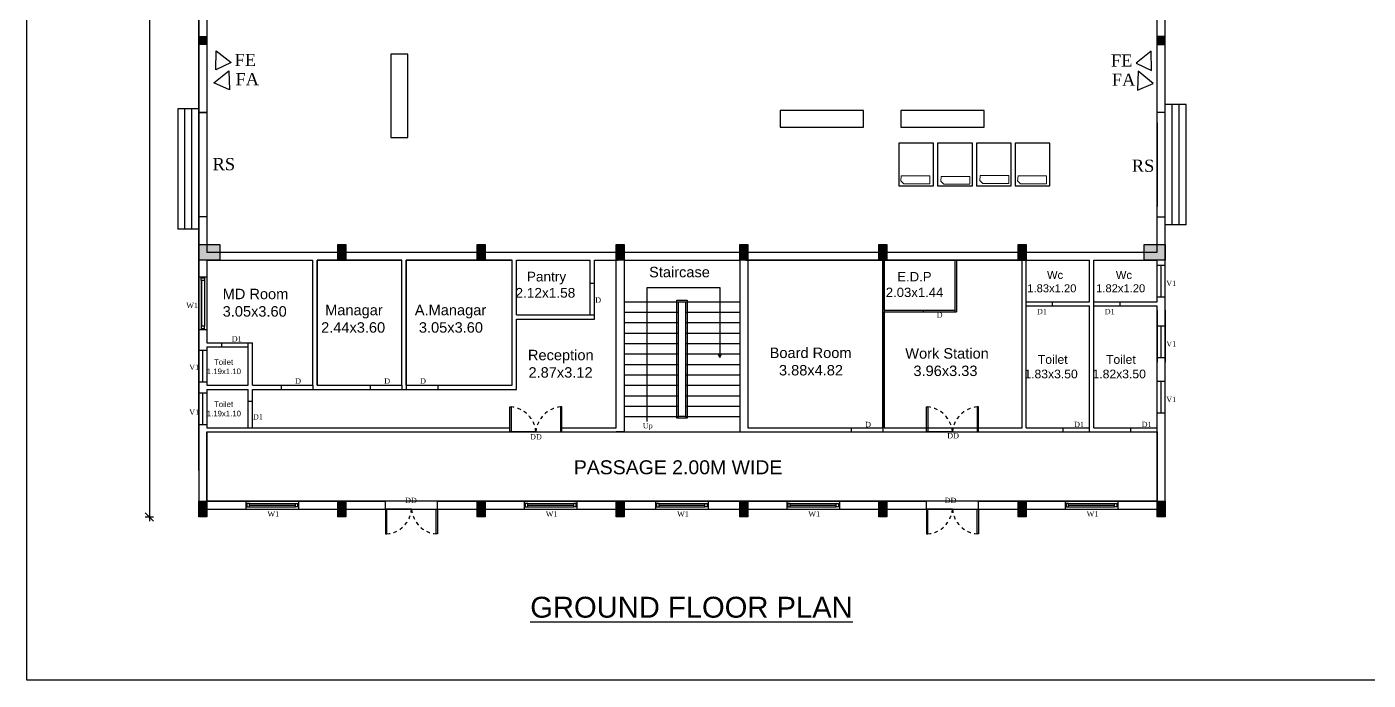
# Model space of a CAD drawing. Header units: metres. Extents: x 1422408 to 2565053, y 3723 to 80428.
# Drawn here: x 2267633.15 to 2267671.7, y 4174.05 to 4192.83 of the extents above; entities that cross this region are included whole.
import ezdxf

# ---------------------------------------------------------------- set-up
doc = ezdxf.new("R2010")
doc.units = ezdxf.units.M
doc.header["$LTSCALE"] = 3.5
doc.header["$MEASUREMENT"] = 0
doc.linetypes.add('HIDDEN', pattern=[0.375, 0.25, -0.125])
doc.layers.get('0').update_dxf_attribs({"linetype": 'CONTINUOUS'})
for name, color, linetype in [('BLK_1_FLR_0_AC_ROOM_1', 117, 'CONTINUOUS'), ('BLK_1_FLR_0_AC_ROOM_2', 117, 'CONTINUOUS'), ('BLK_1_FLR_0_AC_ROOM_3', 117, 'CONTINUOUS'), ('BLK_1_FLR_0_AC_ROOM_4', 117, 'CONTINUOUS'), ('BLK_1_FLR_0_AC_ROOM_5', 117, 'CONTINUOUS'), ('BLK_1_FLR_0_URINAL', 235, 'CONTINUOUS'), ('BLK_1_FLR_0_WATER_CLOSET', 213, 'CONTINUOUS'), ('PATH_WAY', 4, 'CONTINUOUS'), ('WORKSHOP_AREA', 10, 'CONTINUOUS')]:
    doc.layers.add(name, color=color, linetype=linetype)
doc.layers.add('BLK_1_FLR_0_BLT_UP_AREA', color=1, linetype='CONTINUOUS', plot=False)
doc.layers.add('BLK_1_FLR_0_WASH', color=243, linetype='CONTINUOUS', lineweight=5)
doc.styles.add('ROOM TEXT 10.5', font='swisse.ttf')
doc.styles.add('style1jaya', font='times.ttf')

# ---------------------------------------------------------------- blocks, each defined once
blk = doc.blocks.new('ER')
for p, q in [((-3, -3), (3, 3)), ((-3, 0), (3, 0)), ((0, -3), (0, 3))]:
    blk.add_line(p, q)

msp = doc.modelspace()

# ---------------------------------------------------------------- hatches: boundary and pattern name
at = {"ltscale": 0.5}
h = msp.add_hatch(color=256, dxfattribs=at)
h.dxf.hatch_style = 1
h.paths.add_polyline_path([(2267638.09432, 4192.31658), (2267638.09432, 4192.54653), (2267638.32427, 4192.54653), (2267638.32427, 4192.31658)])
h = msp.add_hatch(color=256, dxfattribs=at)
h.dxf.hatch_style = 1
h.paths.add_polyline_path([(2267665.86432, 4192.31658), (2267665.86432, 4192.54653), (2267665.63436, 4192.54653), (2267665.63436, 4192.31658)])
h = msp.add_hatch(color=256)
h.dxf.hatch_style = 1
h.paths.add_polyline_path([(2267638.09432, 4186.57384), (2267638.09432, 4186.12393), (2267638.69419, 4186.12393), (2267638.69419, 4186.57384)])
h = msp.add_hatch(color=256)
h.dxf.hatch_style = 1
h.paths.add_polyline_path([(2267642.0935, 4186.57384), (2267642.0935, 4186.12393), (2267642.32345, 4186.12393), (2267642.32345, 4186.57384)])
h = msp.add_hatch(color=256)
h.dxf.hatch_style = 1
h.paths.add_polyline_path([(2267646.09268, 4186.57384), (2267646.09268, 4186.12393), (2267646.32264, 4186.12393), (2267646.32264, 4186.57384)])
h = msp.add_hatch(color=256)
h.dxf.hatch_style = 1
h.paths.add_polyline_path([(2267650.09187, 4186.57384), (2267650.09187, 4186.12393), (2267650.32182, 4186.12393), (2267650.32182, 4186.57384)])
h = msp.add_hatch(color=256)
h.dxf.hatch_style = 1
h.paths.add_polyline_path([(2267653.63681, 4186.57384), (2267653.63681, 4186.12393), (2267653.86676, 4186.12393), (2267653.86676, 4186.57384)])
h = msp.add_hatch(color=256)
h.dxf.hatch_style = 1
h.paths.add_polyline_path([(2267657.63599, 4186.57384), (2267657.63599, 4186.12393), (2267657.86595, 4186.12393), (2267657.86595, 4186.57384)])
h = msp.add_hatch(color=256)
h.dxf.hatch_style = 1
h.paths.add_polyline_path([(2267661.63518, 4186.57384), (2267661.63518, 4186.12393), (2267661.86513, 4186.12393), (2267661.86513, 4186.57384)])
h = msp.add_hatch(color=256)
h.dxf.hatch_style = 1
h.paths.add_polyline_path([(2267665.26444, 4186.57384), (2267665.26444, 4186.12393), (2267665.86432, 4186.12393), (2267665.86432, 4186.57384)])
h = msp.add_hatch(color=256)
h.dxf.hatch_style = 1
h.paths.add_polyline_path([(2267638.09432, 4179.18994), (2267638.09432, 4178.74003), (2267638.32427, 4178.74003), (2267638.32427, 4179.18994)])
h = msp.add_hatch(color=256)
h.dxf.hatch_style = 1
h.paths.add_polyline_path([(2267642.0935, 4179.18994), (2267642.0935, 4178.74003), (2267642.32345, 4178.74003), (2267642.32345, 4179.18994)])
h = msp.add_hatch(color=256)
h.dxf.hatch_style = 1
h.paths.add_polyline_path([(2267646.09268, 4179.18994), (2267646.09268, 4178.74003), (2267646.32264, 4178.74003), (2267646.32264, 4179.18994)])
h = msp.add_hatch(color=256)
h.dxf.hatch_style = 1
h.paths.add_polyline_path([(2267650.09187, 4179.18994), (2267650.09187, 4178.74003), (2267650.32182, 4178.74003), (2267650.32182, 4179.18994)])
h = msp.add_hatch(color=256)
h.dxf.hatch_style = 1
h.paths.add_polyline_path([(2267653.63681, 4179.18994), (2267653.63681, 4178.74003), (2267653.86676, 4178.74003), (2267653.86676, 4179.18994)])
h = msp.add_hatch(color=256)
h.dxf.hatch_style = 1
h.paths.add_polyline_path([(2267657.63599, 4179.18994), (2267657.63599, 4178.74003), (2267657.86595, 4178.74003), (2267657.86595, 4179.18994)])
h = msp.add_hatch(color=256)
h.dxf.hatch_style = 1
h.paths.add_polyline_path([(2267661.63518, 4179.18994), (2267661.63518, 4178.74003), (2267661.86513, 4178.74003), (2267661.86513, 4179.18994)])
h = msp.add_hatch(color=256)
h.dxf.hatch_style = 1
h.paths.add_polyline_path([(2267665.63436, 4179.18994), (2267665.63436, 4178.74003), (2267665.86432, 4178.74003), (2267665.86432, 4179.18994)])

# ---------------------------------------------------------------- linework, layer by layer
at = {"ltscale": 0.05}
for p, q in [((2267636.67563, 4214.14008), (2267636.67563, 4178.78003)), ((2267641.37227, 4182.52492), (2267641.37227, 4186.12393)), ((2267641.49227, 4182.52492), (2267641.49227, 4186.12393)), ((2267643.93227, 4182.52492), (2267643.93227, 4186.12393)), ((2267644.05227, 4182.52492), (2267644.05227, 4186.12393)), ((2267647.10027, 4182.52492), (2267647.10027, 4186.12393)), ((2267647.22027, 4184.5444), (2267647.22027, 4186.12393)), ((2267649.34215, 4184.5444), (2267649.34215, 4186.12393)), ((2267649.46215, 4184.4244), (2267649.46215, 4186.12393)), ((2267665.63436, 4185.97893), (2267665.86432, 4185.97893)), ((2267665.74934, 4185.06893), (2267665.74934, 4185.97893)), ((2267649.34215, 4185.4544), (2267649.46215, 4185.4544)), ((2267661.86513, 4184.80393), (2267661.86513, 4184.92393)), ((2267662.62513, 4184.80393), (2267662.62513, 4184.92393)), ((2267663.81263, 4184.80393), (2267663.81263, 4184.92393)), ((2267664.57263, 4184.80393), (2267664.57263, 4184.92393)), ((2267665.63436, 4185.06893), (2267665.86432, 4185.06893)), ((2267647.22027, 4182.40492), (2267647.22027, 4184.4244)), ((2267649.34215, 4184.5444), (2267649.46215, 4184.5444)), ((2267665.63436, 4184.23692), (2267665.86432, 4184.23692)), ((2267665.74934, 4183.32692), (2267665.74934, 4184.23692)), ((2267638.32427, 4183.74492), (2267639.63427, 4183.74492)), ((2267638.32427, 4183.62492), (2267639.51427, 4183.62492)), ((2267638.75427, 4183.62492), (2267638.75427, 4183.74492)), ((2267639.51427, 4183.62492), (2267639.51427, 4183.74492)), ((2267639.51427, 4182.52492), (2267639.51427, 4183.62492)), ((2267639.63427, 4182.52492), (2267639.63427, 4183.74492)), ((2267638.09432, 4183.52992), (2267638.32427, 4183.52992)), ((2267638.20929, 4182.61992), (2267638.20929, 4183.52992)), ((2267665.63436, 4183.32692), (2267665.86432, 4183.32692)), ((2267638.09432, 4182.61992), (2267638.32427, 4182.61992)), ((2267640.46227, 4182.52492), (2267640.46227, 4182.40492)), ((2267641.37227, 4182.52492), (2267641.37227, 4182.40492)), ((2267643.02227, 4182.52492), (2267643.02227, 4182.40492)), ((2267643.93227, 4182.52492), (2267643.93227, 4182.40492)), ((2267644.05227, 4182.52492), (2267644.05227, 4182.40492)), ((2267644.96227, 4182.52492), (2267644.96227, 4182.40492)), ((2267665.63436, 4182.63964), (2267665.86432, 4182.63964)), ((2267665.74934, 4181.72964), (2267665.74934, 4182.63964)), ((2267638.09432, 4182.30992), (2267638.32427, 4182.30992)), ((2267638.20929, 4181.39992), (2267638.20929, 4182.30992)), ((2267639.51427, 4181.30492), (2267639.51427, 4182.40492)), ((2267639.63427, 4181.30492), (2267639.63427, 4182.40492)), ((2267639.51427, 4182.06492), (2267639.63427, 4182.06492)), ((2267665.63436, 4181.72964), (2267665.86432, 4181.72964)), ((2267638.09432, 4181.39992), (2267638.32427, 4181.39992)), ((2267639.51427, 4181.30492), (2267639.63427, 4181.30492)), ((2267656.84095, 4181.30393), (2267656.84095, 4181.18994)), ((2267657.75095, 4181.30393), (2267657.75095, 4181.18994)), ((2267662.93263, 4181.18492), (2267662.93263, 4181.30492)), ((2267663.69263, 4181.18492), (2267663.69263, 4181.30492)), ((2267664.87436, 4181.18492), (2267664.87436, 4181.30492)), ((2267665.63436, 4181.18492), (2267665.63436, 4181.30492))]:
    msp.add_line(p, q, dxfattribs=at)
for p, q in [((2267638.09432, 4180.07411), (2267638.09432, 4214.18008)), ((2267665.86432, 4180.07411), (2267665.86432, 4214.18008)), ((2267638.32427, 4213.95013), (2267638.32427, 4186.57384)), ((2267665.63436, 4186.57384), (2267665.63436, 4213.95013)), ((2267666.46429, 4190.59295), (2267665.86441, 4190.59295)), ((2267666.06437, 4187.13366), (2267666.06437, 4190.59295)), ((2267666.26433, 4187.13366), (2267666.26433, 4190.59295)), ((2267666.46429, 4187.13366), (2267666.46429, 4190.59295)), ((2267638.09432, 4190.47229), (2267637.49444, 4190.47229)), ((2267637.6944, 4187.013), (2267637.6944, 4190.47229)), ((2267637.89436, 4187.013), (2267637.89436, 4190.47229)), ((2267638.09432, 4187.013), (2267638.09432, 4190.47229)), ((2267638.32427, 4190.363), (2267638.09432, 4190.363)), ((2267638.32427, 4187.36361), (2267638.09432, 4187.36361)), ((2267665.63436, 4187.36361), (2267665.86432, 4187.36361)), ((2267666.46429, 4187.13366), (2267665.86441, 4187.13366)), ((2267638.09432, 4187.013), (2267637.49444, 4187.013)), ((2267638.32427, 4186.35389), (2267665.63436, 4186.35389)), ((2267638.32427, 4186.12393), (2267641.37227, 4186.12393)), ((2267638.32427, 4186.12393), (2267638.32427, 4183.74492)), ((2267641.49227, 4186.12393), (2267643.93227, 4186.12393)), ((2267644.05227, 4186.12393), (2267647.10027, 4186.12393)), ((2267647.22027, 4186.12393), (2267649.34215, 4186.12393)), ((2267649.46215, 4186.12393), (2267650.14969, 4186.12393)), ((2267650.09187, 4181.30492), (2267650.09187, 4186.12393)), ((2267650.32182, 4186.12393), (2267653.63681, 4186.12393)), ((2267650.32182, 4186.12393), (2267650.32182, 4181.18994)), ((2267653.63681, 4186.12393), (2267653.63681, 4181.18994)), ((2267653.80894, 4186.12393), (2267663.69263, 4186.12393)), ((2267653.86676, 4186.12393), (2267653.86676, 4181.30492)), ((2267657.75095, 4181.30393), (2267657.75095, 4186.12394)), ((2267657.79341, 4184.68031), (2267657.79341, 4186.12394)), ((2267659.82169, 4186.12394), (2267659.82169, 4184.63785)), ((2267659.86415, 4186.12394), (2267659.86415, 4184.63785)), ((2267661.75013, 4181.30393), (2267661.75013, 4186.12393)), ((2267661.86513, 4184.92393), (2267661.86513, 4186.12393)), ((2267663.69263, 4184.92393), (2267663.69263, 4186.12393)), ((2267663.81263, 4186.12393), (2267665.63436, 4186.12393)), ((2267663.81263, 4184.92393), (2267663.81263, 4186.12393)), ((2267665.63436, 4184.92393), (2267665.63436, 4186.12393)), ((2267638.32432, 4185.62962), (2267638.09432, 4185.62962)), ((2267638.15948, 4185.54024), (2267638.15948, 4184.219)), ((2267638.25915, 4185.54024), (2267638.25915, 4184.219)), ((2267650.97618, 4181.4863), (2267650.97618, 4185.33125)), ((2267650.97618, 4185.33125), (2267653.06716, 4185.33125)), ((2267653.06716, 4185.33125), (2267653.06716, 4183.32638)), ((2267650.32182, 4184.92418), (2267651.87934, 4184.92418)), ((2267651.82935, 4181.57486), (2267651.82935, 4184.97417)), ((2267651.82935, 4184.97417), (2267652.12928, 4184.97417)), ((2267651.87934, 4181.62485), (2267651.87934, 4184.92418)), ((2267651.87934, 4184.92418), (2267652.07929, 4184.92418)), ((2267652.07929, 4184.92418), (2267653.63681, 4184.92418)), ((2267652.07929, 4184.92418), (2267652.07929, 4181.62485)), ((2267652.12928, 4184.97417), (2267652.12928, 4181.57486)), ((2267661.86513, 4184.92393), (2267663.69263, 4184.92393)), ((2267661.86513, 4184.80393), (2267663.69263, 4184.80393)), ((2267661.86513, 4181.30393), (2267661.86513, 4184.80393)), ((2267663.69263, 4181.30393), (2267663.69263, 4184.80393)), ((2267663.81263, 4184.92393), (2267665.63436, 4184.92393)), ((2267663.81263, 4184.80393), (2267665.63436, 4184.80393)), ((2267663.81263, 4181.30393), (2267663.81263, 4184.80393)), ((2267665.63436, 4181.30492), (2267665.63436, 4184.80393)), ((2267647.22027, 4184.5444), (2267649.34215, 4184.5444)), ((2267647.22027, 4184.4244), (2267649.46215, 4184.4244)), ((2267650.32182, 4184.62424), (2267651.87934, 4184.62424)), ((2267652.07929, 4184.62424), (2267653.63681, 4184.62424)), ((2267657.79341, 4184.68031), (2267659.82169, 4184.68031)), ((2267657.79341, 4181.30393), (2267657.79341, 4184.63785)), ((2267657.79341, 4184.63785), (2267659.82169, 4184.63785, -0.38038)), ((2267658.91169, 4184.68031, -0.20972), (2267658.91169, 4184.63785, -0.20972)), ((2267659.82169, 4184.63785, -0.20972), (2267659.86415, 4184.63785, -0.20972)), ((2267638.09432, 4184.12962), (2267638.32432, 4184.12962)), ((2267650.32182, 4184.3243), (2267651.87934, 4184.3243)), ((2267650.32182, 4184.02436), (2267651.87934, 4184.02436)), ((2267652.07929, 4184.3243), (2267653.63681, 4184.3243)), ((2267652.07929, 4184.02436), (2267653.63681, 4184.02436)), ((2267638.32427, 4183.62492), (2267638.32427, 4182.52492)), ((2267650.32182, 4183.72442), (2267651.87934, 4183.72442)), ((2267652.07929, 4183.72442), (2267653.63681, 4183.72442)), ((2267650.32182, 4183.42448), (2267651.87934, 4183.42448)), ((2267652.07929, 4183.42448), (2267653.63681, 4183.42448)), ((2267653.06716, 4183.32638), (2267653.01533, 4183.42997)), ((2267653.06716, 4183.32638), (2267653.11899, 4183.42997)), ((2267650.32182, 4183.12455), (2267651.87934, 4183.12455)), ((2267652.07929, 4183.12455), (2267653.63681, 4183.12455)), ((2267638.32427, 4182.52492), (2267639.51427, 4182.52492)), ((2267639.63427, 4182.52492), (2267641.37227, 4182.52492)), ((2267641.49227, 4182.52492), (2267643.93227, 4182.52492)), ((2267644.05227, 4182.52492), (2267647.10027, 4182.52492)), ((2267650.32182, 4182.82461), (2267651.87934, 4182.82461)), ((2267650.32182, 4182.52467), (2267651.87934, 4182.52467)), ((2267652.07929, 4182.82461), (2267653.63681, 4182.82461)), ((2267652.07929, 4182.52467), (2267653.63681, 4182.52467)), ((2267638.32427, 4182.40492), (2267638.32427, 4181.30492)), ((2267638.32427, 4182.40492), (2267639.51427, 4182.40492)), ((2267639.63427, 4182.40492), (2267647.22027, 4182.40492)), ((2267650.32182, 4182.22473), (2267651.87934, 4182.22473)), ((2267652.07929, 4182.22473), (2267653.63681, 4182.22473)), ((2267650.32182, 4181.92479), (2267651.87934, 4181.92479)), ((2267652.07929, 4181.92479), (2267653.63681, 4181.92479)), ((2267638.32427, 4181.30492), (2267639.51427, 4181.30492)), ((2267639.63427, 4181.30492), (2267647.03082, 4181.30492)), ((2267647.03082, 4181.18994), (2267647.03082, 4181.30492)), ((2267648.53052, 4181.30492), (2267650.09187, 4181.30492)), ((2267648.53052, 4181.18994), (2267648.53052, 4181.30492)), ((2267650.32182, 4181.62485), (2267651.87934, 4181.62485)), ((2267652.12928, 4181.57486), (2267651.82935, 4181.57486)), ((2267652.07929, 4181.62485), (2267651.87934, 4181.62485)), ((2267652.07929, 4181.62485), (2267653.63681, 4181.62485)), ((2267653.86676, 4181.30492), (2267656.68376, 4181.30492)), ((2267656.68376, 4181.30492), (2267657.75176, 4181.30492)), ((2267657.79341, 4181.30492), (2267659.00072, 4181.30492)), ((2267659.00072, 4181.18994), (2267659.00072, 4181.30492)), ((2267660.50041, 4181.30492), (2267661.75013, 4181.30492)), ((2267660.50041, 4181.18994), (2267660.50041, 4181.30492)), ((2267661.86513, 4181.30492), (2267663.69263, 4181.30492)), ((2267663.81263, 4181.30492), (2267665.63436, 4181.30492)), ((2267638.32427, 4181.18994), (2267638.32427, 4180.07411)), ((2267638.32427, 4181.18994), (2267647.03082, 4181.18994)), ((2267648.53052, 4181.18994), (2267650.09187, 4181.18994)), ((2267650.32182, 4181.18994), (2267650.09187, 4181.18994)), ((2267653.63681, 4181.18994), (2267653.75179, 4181.18994)), ((2267653.63681, 4181.18994), (2267653.86676, 4181.18994)), ((2267653.86676, 4181.18994), (2267656.68376, 4181.18994)), ((2267653.86676, 4181.18994), (2267656.68376, 4181.18994)), ((2267655.17393, 4181.18994), (2267659.00072, 4181.18994)), ((2267660.50041, 4181.18994), (2267665.63436, 4181.18994)), ((2267665.63436, 4180.24608), (2267665.63436, 4181.18994)), ((2267665.63436, 4179.18994), (2267665.63436, 4180.24608)), ((2267638.09432, 4180.07411), (2267638.09432, 4178.96634)), ((2267638.32427, 4180.07411), (2267638.32427, 4179.19629)), ((2267665.86432, 4178.96634), (2267665.86432, 4180.07411)), ((2267638.32427, 4179.18994), (2267643.45822, 4179.18994)), ((2267639.45904, 4178.95999), (2267639.45904, 4179.18994)), ((2267639.47686, 4179.12479), (2267639.45904, 4179.12479)), ((2267639.45904, 4179.12479), (2267639.45904, 4179.02514)), ((2267639.45904, 4179.02514), (2267639.47686, 4179.02514)), ((2267639.47686, 4179.12479), (2267639.47686, 4179.02514)), ((2267639.5484, 4179.12479), (2267639.47686, 4179.12479)), ((2267639.47686, 4179.02514), (2267639.47686, 4179.12479)), ((2267639.47686, 4179.02514), (2267639.5484, 4179.02514)), ((2267639.5484, 4179.12479), (2267640.86937, 4179.12479)), ((2267639.5484, 4179.02514), (2267639.5484, 4179.12479)), ((2267639.5484, 4179.07496), (2267640.86937, 4179.07496)), ((2267639.5484, 4179.02514), (2267640.86937, 4179.02514)), ((2267640.86937, 4179.02514), (2267640.86937, 4179.12479)), ((2267640.86937, 4179.12479), (2267640.94091, 4179.12479)), ((2267640.94091, 4179.02514), (2267640.86937, 4179.02514)), ((2267640.94091, 4179.12479), (2267640.94091, 4179.02514)), ((2267640.94091, 4179.02514), (2267640.94091, 4179.12479)), ((2267640.94091, 4179.12479), (2267640.95873, 4179.12479)), ((2267640.95873, 4179.02514), (2267640.94091, 4179.02514)), ((2267640.95873, 4179.18994), (2267640.95873, 4178.95999)), ((2267640.95873, 4179.12479), (2267640.95873, 4179.02514)), ((2267643.45822, 4178.95999), (2267643.45822, 4179.18994)), ((2267644.95791, 4179.18994), (2267659.00072, 4179.18994)), ((2267644.95791, 4178.95999), (2267644.95791, 4179.18994)), ((2267647.4574, 4178.95999), (2267647.4574, 4179.18994)), ((2267647.47522, 4179.12479), (2267647.4574, 4179.12479)), ((2267647.4574, 4179.12479), (2267647.4574, 4179.02514)), ((2267647.4574, 4179.02514), (2267647.47522, 4179.02514)), ((2267647.47522, 4179.12479), (2267647.47522, 4179.02514)), ((2267647.54676, 4179.12479), (2267647.47522, 4179.12479)), ((2267647.47522, 4179.02514), (2267647.47522, 4179.12479)), ((2267647.47522, 4179.02514), (2267647.54676, 4179.02514)), ((2267647.54676, 4179.12479), (2267648.86774, 4179.12479)), ((2267647.54676, 4179.02514), (2267647.54676, 4179.12479)), ((2267647.54676, 4179.07496), (2267648.86774, 4179.07496)), ((2267647.54676, 4179.02514), (2267648.86774, 4179.02514)), ((2267648.86774, 4179.03149), (2267648.86774, 4179.13114)), ((2267648.86774, 4179.13114), (2267648.93928, 4179.13114)), ((2267648.93928, 4179.03149), (2267648.86774, 4179.03149)), ((2267648.93928, 4179.13114), (2267648.93928, 4179.03149)), ((2267648.93928, 4179.03149), (2267648.93928, 4179.13114)), ((2267648.93928, 4179.13114), (2267648.9571, 4179.13114)), ((2267648.9571, 4179.03149), (2267648.93928, 4179.03149)), ((2267648.9571, 4179.18994), (2267648.9571, 4178.95999)), ((2267648.9571, 4179.13114), (2267648.9571, 4179.03149)), ((2267651.22947, 4178.95999), (2267651.22947, 4179.18994)), ((2267651.24729, 4179.12479), (2267651.22947, 4179.12479)), ((2267651.22947, 4179.12479), (2267651.22947, 4179.02514)), ((2267651.22947, 4179.02514), (2267651.24729, 4179.02514)), ((2267651.24729, 4179.12479), (2267651.24729, 4179.02514)), ((2267651.31883, 4179.12479), (2267651.24729, 4179.12479)), ((2267651.24729, 4179.02514), (2267651.24729, 4179.12479)), ((2267651.24729, 4179.02514), (2267651.31883, 4179.02514)), ((2267651.31883, 4179.12479), (2267652.6398, 4179.12479)), ((2267651.31883, 4179.02514), (2267651.31883, 4179.12479)), ((2267651.31883, 4179.07496), (2267652.6398, 4179.07496)), ((2267651.31883, 4179.02514), (2267652.6398, 4179.02514)), ((2267652.6398, 4179.02514), (2267652.6398, 4179.12479)), ((2267652.6398, 4179.12479), (2267652.71134, 4179.12479)), ((2267652.71134, 4179.02514), (2267652.6398, 4179.02514)), ((2267652.71134, 4179.12479), (2267652.71134, 4179.02514)), ((2267652.71134, 4179.02514), (2267652.71134, 4179.12479)), ((2267652.71134, 4179.12479), (2267652.72916, 4179.12479)), ((2267652.72916, 4179.02514), (2267652.71134, 4179.02514)), ((2267652.72916, 4179.18994), (2267652.72916, 4178.95999)), ((2267652.72916, 4179.12479), (2267652.72916, 4179.02514)), ((2267655.00153, 4178.95999), (2267655.00153, 4179.18994)), ((2267655.01935, 4179.12479), (2267655.00153, 4179.12479)), ((2267655.00153, 4179.12479), (2267655.00153, 4179.02514)), ((2267655.00153, 4179.02514), (2267655.01935, 4179.02514)), ((2267655.01935, 4179.12479), (2267655.01935, 4179.02514)), ((2267655.09089, 4179.12479), (2267655.01935, 4179.12479)), ((2267655.01935, 4179.02514), (2267655.01935, 4179.12479)), ((2267655.01935, 4179.02514), (2267655.09089, 4179.02514)), ((2267655.09089, 4179.12479), (2267656.41187, 4179.12479)), ((2267655.09089, 4179.02514), (2267655.09089, 4179.12479)), ((2267655.09089, 4179.07496), (2267656.41187, 4179.07496)), ((2267655.09089, 4179.02514), (2267656.41187, 4179.02514)), ((2267656.41187, 4179.02514), (2267656.41187, 4179.12479)), ((2267656.41187, 4179.12479), (2267656.48341, 4179.12479)), ((2267656.48341, 4179.02514), (2267656.41187, 4179.02514)), ((2267656.48341, 4179.12479), (2267656.48341, 4179.02514)), ((2267656.48341, 4179.02514), (2267656.48341, 4179.12479)), ((2267656.48341, 4179.12479), (2267656.50123, 4179.12479)), ((2267656.50123, 4179.02514), (2267656.48341, 4179.02514)), ((2267656.50123, 4179.18994), (2267656.50123, 4178.95999)), ((2267656.50123, 4179.12479), (2267656.50123, 4179.02514)), ((2267659.00072, 4178.95999), (2267659.00072, 4179.18994)), ((2267660.50041, 4179.18994), (2267665.63436, 4179.18994)), ((2267660.50041, 4178.95999), (2267660.50041, 4179.18994)), ((2267662.9999, 4178.95999), (2267662.9999, 4179.18994)), ((2267663.01772, 4179.12479), (2267662.9999, 4179.12479)), ((2267662.9999, 4179.12479), (2267662.9999, 4179.02514)), ((2267662.9999, 4179.02514), (2267663.01772, 4179.02514)), ((2267663.01772, 4179.12479), (2267663.01772, 4179.02514)), ((2267663.08926, 4179.12479), (2267663.01772, 4179.12479)), ((2267663.01772, 4179.02514), (2267663.01772, 4179.12479)), ((2267663.01772, 4179.02514), (2267663.08926, 4179.02514)), ((2267663.08926, 4179.12479), (2267664.41023, 4179.12479)), ((2267663.08926, 4179.02514), (2267663.08926, 4179.12479)), ((2267663.08926, 4179.07496), (2267664.41023, 4179.07496)), ((2267663.08926, 4179.02514), (2267664.41023, 4179.02514)), ((2267664.41023, 4179.02514), (2267664.41023, 4179.12479)), ((2267664.41023, 4179.12479), (2267664.48178, 4179.12479)), ((2267664.48178, 4179.02514), (2267664.41023, 4179.02514)), ((2267664.48178, 4179.12479), (2267664.48178, 4179.02514)), ((2267664.48178, 4179.02514), (2267664.48178, 4179.12479)), ((2267664.48178, 4179.12479), (2267664.49959, 4179.12479)), ((2267664.49959, 4179.02514), (2267664.48178, 4179.02514)), ((2267664.49959, 4179.18994), (2267664.49959, 4178.95999)), ((2267664.49959, 4179.12479), (2267664.49959, 4179.02514)), ((2267638.09432, 4178.95999), (2267665.86432, 4178.95999))]:
    msp.add_line(p, q)
at = {"ltscale": 0.5}
for p, q in [((2267638.09432, 4192.31658), (2267638.09432, 4192.54653)), ((2267638.09432, 4192.54653), (2267638.32427, 4192.54653)), ((2267638.32427, 4192.54653), (2267638.32427, 4192.31658)), ((2267665.86432, 4192.54653), (2267665.63436, 4192.54653)), ((2267665.63436, 4192.54653), (2267665.63436, 4192.31658)), ((2267665.86432, 4192.31658), (2267665.86432, 4192.54653)), ((2267638.32427, 4192.31658), (2267638.09432, 4192.31658)), ((2267665.63436, 4192.31658), (2267665.86432, 4192.31658)), ((2267638.09432, 4187.36361), (2267638.09432, 4190.363)), ((2267638.09432, 4190.363), (2267638.32427, 4190.363)), ((2267638.32427, 4190.363), (2267638.32427, 4187.36361)), ((2267665.86432, 4190.363), (2267665.63436, 4190.363)), ((2267665.63436, 4190.06306), (2267665.63436, 4187.66355)), ((2267665.86432, 4187.66355), (2267665.86432, 4190.06306)), ((2267638.32427, 4187.36361), (2267638.09432, 4187.36361)), ((2267665.63436, 4187.36361), (2267665.86432, 4187.36361))]:
    msp.add_line(p, q, dxfattribs=at)
at = {"linetype": 'ByBlock', "ltscale": 0.1}
for p, q in [((2267638.09432, 4186.12393), (2267638.09432, 4186.57384)), ((2267638.09432, 4186.57384), (2267638.69419, 4186.57384)), ((2267638.69419, 4186.57384), (2267638.69419, 4186.12393)), ((2267642.0935, 4186.57384), (2267642.32345, 4186.57384)), ((2267642.0935, 4186.12393), (2267642.0935, 4186.57384)), ((2267642.32345, 4186.57384), (2267642.32345, 4186.12393)), ((2267646.09268, 4186.57384), (2267646.32264, 4186.57384)), ((2267646.09268, 4186.12393), (2267646.09268, 4186.57384)), ((2267646.32264, 4186.57384), (2267646.32264, 4186.12393)), ((2267650.09187, 4186.57384), (2267650.32182, 4186.57384)), ((2267650.09187, 4186.12393), (2267650.09187, 4186.57384)), ((2267650.32182, 4186.57384), (2267650.32182, 4186.12393)), ((2267653.63681, 4186.57384), (2267653.86676, 4186.57384)), ((2267653.63681, 4186.12393), (2267653.63681, 4186.57384)), ((2267653.86676, 4186.57384), (2267653.86676, 4186.12393)), ((2267657.63599, 4186.57384), (2267657.86595, 4186.57384)), ((2267657.63599, 4186.12393), (2267657.63599, 4186.57384)), ((2267657.86595, 4186.57384), (2267657.86595, 4186.12393)), ((2267661.63518, 4186.57384), (2267661.86513, 4186.57384)), ((2267661.63518, 4186.12393), (2267661.63518, 4186.57384)), ((2267661.86513, 4186.57384), (2267661.86513, 4186.12393)), ((2267665.26444, 4186.12393), (2267665.26444, 4186.57384)), ((2267665.26444, 4186.57384), (2267665.86432, 4186.57384)), ((2267665.86432, 4186.57384), (2267665.86432, 4186.12393)), ((2267638.69419, 4186.12393), (2267638.09432, 4186.12393)), ((2267642.32345, 4186.12393), (2267642.0935, 4186.12393)), ((2267646.32264, 4186.12393), (2267646.09268, 4186.12393)), ((2267650.32182, 4186.12393), (2267650.09187, 4186.12393)), ((2267653.86676, 4186.12393), (2267653.63681, 4186.12393)), ((2267657.86595, 4186.12393), (2267657.63599, 4186.12393)), ((2267661.86513, 4186.12393), (2267661.63518, 4186.12393)), ((2267665.86432, 4186.12393), (2267665.26444, 4186.12393)), ((2267638.09432, 4179.18994), (2267638.32427, 4179.18994)), ((2267638.09432, 4178.74003), (2267638.09432, 4179.18994)), ((2267638.32427, 4179.18994), (2267638.32427, 4178.74003)), ((2267642.0935, 4179.18994), (2267642.32345, 4179.18994)), ((2267642.0935, 4178.74003), (2267642.0935, 4179.18994)), ((2267642.32345, 4179.18994), (2267642.32345, 4178.74003)), ((2267646.09268, 4179.18994), (2267646.32264, 4179.18994)), ((2267646.09268, 4178.74003), (2267646.09268, 4179.18994)), ((2267646.32264, 4179.18994), (2267646.32264, 4178.74003)), ((2267650.09187, 4179.18994), (2267650.32182, 4179.18994)), ((2267650.09187, 4178.74003), (2267650.09187, 4179.18994)), ((2267650.32182, 4179.18994), (2267650.32182, 4178.74003)), ((2267653.63681, 4179.18994), (2267653.86676, 4179.18994)), ((2267653.63681, 4178.74003), (2267653.63681, 4179.18994)), ((2267653.86676, 4179.18994), (2267653.86676, 4178.74003)), ((2267657.63599, 4179.18994), (2267657.86595, 4179.18994)), ((2267657.63599, 4178.74003), (2267657.63599, 4179.18994)), ((2267657.86595, 4179.18994), (2267657.86595, 4178.74003)), ((2267661.63518, 4179.18994), (2267661.86513, 4179.18994)), ((2267661.63518, 4178.74003), (2267661.63518, 4179.18994)), ((2267661.86513, 4179.18994), (2267661.86513, 4178.74003)), ((2267665.63436, 4179.18994), (2267665.86432, 4179.18994)), ((2267665.63436, 4178.74003), (2267665.63436, 4179.18994)), ((2267665.86432, 4179.18994), (2267665.86432, 4178.74003)), ((2267638.32427, 4178.74003), (2267638.09432, 4178.74003)), ((2267642.32345, 4178.74003), (2267642.0935, 4178.74003)), ((2267646.32264, 4178.74003), (2267646.09268, 4178.74003)), ((2267650.32182, 4178.74003), (2267650.09187, 4178.74003)), ((2267653.86676, 4178.74003), (2267653.63681, 4178.74003)), ((2267657.86595, 4178.74003), (2267657.63599, 4178.74003)), ((2267661.86513, 4178.74003), (2267661.63518, 4178.74003)), ((2267665.86432, 4178.74003), (2267665.63436, 4178.74003))]:
    msp.add_line(p, q, dxfattribs=at)
at = {"ltscale": 250}
for p, q in [((2267665.63436, 4184.68595), (2267665.63436, 4183.18626)), ((2267665.86432, 4184.68595), (2267665.86432, 4183.18626)), ((2267647.03082, 4181.18994), (2267647.03082, 4181.90032)), ((2267647.03082, 4181.90032), (2267647.05056, 4181.90032)), ((2267647.05056, 4181.90032), (2267647.07029, 4181.90032)), ((2267647.07029, 4181.90032), (2267647.07029, 4181.18994)), ((2267648.51079, 4181.90032), (2267648.49105, 4181.90032)), ((2267648.49105, 4181.90032), (2267648.49105, 4181.18994)), ((2267648.53052, 4181.90032), (2267648.51079, 4181.90032)), ((2267648.53052, 4181.18994), (2267648.53052, 4181.90032)), ((2267659.00072, 4181.18994), (2267659.00072, 4181.90032)), ((2267659.00072, 4181.90032), (2267659.02045, 4181.90032)), ((2267659.02045, 4181.90032), (2267659.04018, 4181.90032)), ((2267659.04018, 4181.90032), (2267659.04018, 4181.18994)), ((2267660.48068, 4181.90032), (2267660.46094, 4181.90032)), ((2267660.46094, 4181.90032), (2267660.46094, 4181.18994)), ((2267660.50041, 4181.90032), (2267660.48068, 4181.90032)), ((2267660.50041, 4181.18994), (2267660.50041, 4181.90032)), ((2267647.07029, 4181.18994), (2267647.03082, 4181.18994)), ((2267647.78067, 4181.18994), (2267647.07029, 4181.18994)), ((2267647.78067, 4181.18994), (2267648.49105, 4181.18994)), ((2267648.49105, 4181.18994), (2267648.53052, 4181.18994)), ((2267659.04018, 4181.18994), (2267659.00072, 4181.18994)), ((2267659.75056, 4181.18994), (2267659.04018, 4181.18994)), ((2267659.75056, 4181.18994), (2267660.46094, 4181.18994)), ((2267660.46094, 4181.18994), (2267660.50041, 4181.18994)), ((2267639.45904, 4179.18994), (2267640.95873, 4179.18994)), ((2267647.4574, 4179.18994), (2267648.9571, 4179.18994)), ((2267651.22947, 4179.18994), (2267652.72916, 4179.18994)), ((2267655.00153, 4179.18994), (2267656.50123, 4179.18994)), ((2267662.9999, 4179.18994), (2267664.49959, 4179.18994)), ((2267639.45904, 4178.95999), (2267640.95873, 4178.95999)), ((2267643.45822, 4178.95999), (2267643.45822, 4178.24961)), ((2267643.49769, 4178.95999), (2267643.45822, 4178.95999)), ((2267644.20807, 4178.96634), (2267643.49769, 4178.96634)), ((2267643.49769, 4178.24961), (2267643.49769, 4178.95999)), ((2267644.20807, 4178.96634), (2267644.91845, 4178.96634)), ((2267644.91845, 4178.24961), (2267644.91845, 4178.95999)), ((2267644.91845, 4178.95999), (2267644.95791, 4178.95999)), ((2267644.95791, 4178.95999), (2267644.95791, 4178.24961)), ((2267647.4574, 4178.95999), (2267648.9571, 4178.95999)), ((2267651.22947, 4178.95999), (2267652.72916, 4178.95999)), ((2267655.00153, 4178.95999), (2267656.50123, 4178.95999)), ((2267659.00072, 4178.95999), (2267659.00072, 4178.24961)), ((2267659.04018, 4178.95999), (2267659.00072, 4178.95999)), ((2267659.75056, 4178.96634), (2267659.04018, 4178.96634)), ((2267659.04018, 4178.24961), (2267659.04018, 4178.95999)), ((2267659.75056, 4178.96634), (2267660.46094, 4178.96634)), ((2267660.46094, 4178.24961), (2267660.46094, 4178.95999)), ((2267660.46094, 4178.95999), (2267660.50041, 4178.95999)), ((2267660.50041, 4178.95999), (2267660.50041, 4178.24961)), ((2267662.9999, 4178.95999), (2267664.49959, 4178.95999)), ((2267643.45822, 4178.24961), (2267643.47795, 4178.24961)), ((2267643.47795, 4178.24961), (2267643.49769, 4178.24961)), ((2267644.93818, 4178.24961), (2267644.91845, 4178.24961)), ((2267644.95791, 4178.24961), (2267644.93818, 4178.24961)), ((2267659.00072, 4178.24961), (2267659.02045, 4178.24961)), ((2267659.02045, 4178.24961), (2267659.04018, 4178.24961)), ((2267660.48068, 4178.24961), (2267660.46094, 4178.24961)), ((2267660.50041, 4178.24961), (2267660.48068, 4178.24961))]:
    msp.add_line(p, q, dxfattribs=at)
at = {"ltscale": 0.05}
msp.add_lwpolyline([(2267633.1525, 4257.12998), (2267780.2875, 4257.12998), (2267780.2875, 4174.04688), (2267633.1525, 4174.04688)], close=True, dxfattribs=at)
for points in [[(2267638.58445, 4191.58673), (2267638.59422, 4192.14031), (2267639.02317, 4191.80215), (2267638.58445, 4191.58673)], [(2267665.4661, 4191.57146), (2267665.45634, 4192.12503), (2267665.02738, 4191.78687), (2267665.4661, 4191.57146)], [(2267638.53088, 4191.21344), (2267638.95879, 4191.56476), (2267638.97925, 4191.01893), (2267638.53088, 4191.21344)], [(2267665.51968, 4191.19816), (2267665.09177, 4191.54948), (2267665.0713, 4191.00365), (2267665.51968, 4191.19816)]]:
    msp.add_lwpolyline(points, dxfattribs=at)
msp.add_lwpolyline([(2267637.49444, 4190.47229), (2267637.49444, 4187.013)])
at = {"ltscale": 250}
for points in [[(2267638.09432, 4185.62962), (2267638.09432, 4184.12962)], [(2267638.32432, 4185.62962), (2267638.32432, 4184.12962)]]:
    msp.add_lwpolyline(points, dxfattribs=at)
for points in [[(2267638.25915, 4185.62962), (2267638.25915, 4185.6118), (2267638.15948, 4185.6118), (2267638.15948, 4185.62962)], [(2267638.15948, 4185.6118), (2267638.25915, 4185.6118), (2267638.25915, 4185.54024), (2267638.15948, 4185.54024)], [(2267638.15948, 4184.14744), (2267638.25915, 4184.14744), (2267638.25915, 4184.219), (2267638.15948, 4184.219)], [(2267638.25915, 4184.12962), (2267638.25915, 4184.14744), (2267638.15948, 4184.14744), (2267638.15948, 4184.12962)]]:
    msp.add_lwpolyline(points, close=True)
at = {"const_width": 0.00256}
msp.add_lwpolyline([(2267638.20932, 4185.54024), (2267638.20932, 4184.219)], dxfattribs=at)
at = {"linetype": 'HIDDEN', "ltscale": 0.05}
for centre, start, end in [((2267647.00249, 4181.12214), 4.979679, 85.020321), ((2267648.55886, 4181.12214), 94.979679, 175.020321), ((2267658.97238, 4181.12214), 4.979679, 85.020321), ((2267660.52875, 4181.12214), 94.979679, 175.020321), ((2267643.42988, 4179.02779), 274.979679, 355.020321), ((2267644.98625, 4179.02779), 184.979679, 265.020321), ((2267658.97238, 4179.02779), 274.979679, 355.020321), ((2267660.52875, 4179.02779), 184.979679, 265.020321)]:
    msp.add_arc(centre, 0.78113, start, end, dxfattribs=at)
at = {"layer": 'BLK_1_FLR_0_AC_ROOM_1', "color": 3, "ltscale": 400}
msp.add_lwpolyline([(2267638.32427, 4186.35389), (2267665.63436, 4186.35389), (2267665.63436, 4213.95013), (2267638.32427, 4213.95013)], close=True, dxfattribs=at)
at = {"layer": 'BLK_1_FLR_0_AC_ROOM_2', "color": 3, "ltscale": 400}
msp.add_lwpolyline([(2267641.49227, 4182.52492), (2267643.93227, 4182.52492), (2267643.93227, 4186.12393), (2267641.49227, 4186.12393)], close=True, dxfattribs=at)
at = {"layer": 'BLK_1_FLR_0_AC_ROOM_3', "color": 3, "ltscale": 400}
msp.add_lwpolyline([(2267644.05227, 4182.52492), (2267647.10027, 4182.52492), (2267647.10027, 4186.12393), (2267644.05227, 4186.12393)], close=True, dxfattribs=at)
at = {"layer": 'BLK_1_FLR_0_AC_ROOM_4', "color": 3, "ltscale": 400}
msp.add_lwpolyline([(2267653.86676, 4181.30492), (2267657.75097, 4181.30492), (2267657.75097, 4186.12393), (2267653.86676, 4186.12393)], close=True, dxfattribs=at)
at = {"layer": 'BLK_1_FLR_0_AC_ROOM_5', "color": 3, "ltscale": 400}
msp.add_lwpolyline([(2267657.79341, 4181.30492), (2267661.75013, 4181.30492), (2267661.75013, 4186.12393), (2267657.79341, 4186.12393)], close=True, dxfattribs=at)
at = {"layer": 'BLK_1_FLR_0_BLT_UP_AREA', "color": 45, "ltscale": 0.05}
msp.add_lwpolyline([(2267665.86432, 4214.18008), (2267638.09432, 4214.18008), (2267638.09432, 4178.95999), (2267665.86432, 4178.95999)], close=True, dxfattribs=at)
at = {"layer": 'BLK_1_FLR_0_URINAL'}
for points in [[(2267643.61652, 4189.64656), (2267644.09622, 4189.64656), (2267644.09622, 4192.04127), (2267643.61652, 4192.04127)], [(2267654.80293, 4190.42287), (2267654.80293, 4189.94316), (2267657.19764, 4189.94316), (2267657.19764, 4190.42287)], [(2267658.26483, 4190.42287), (2267658.26483, 4189.94316), (2267660.65954, 4189.94316), (2267660.65954, 4190.42287)]]:
    msp.add_lwpolyline(points, close=True, dxfattribs=at)
at = {"layer": 'BLK_1_FLR_0_WASH', "color": 60}
for points in [[(2267659.10252, 4188.31725), (2267659.10252, 4188.54277), (2267658.28042, 4188.54277), (2267658.26647, 4188.40357), (2267658.35278, 4188.31725), (2267659.10252, 4188.31725)], [(2267660.25105, 4188.30189), (2267660.25105, 4188.52741), (2267659.42896, 4188.52741), (2267659.41501, 4188.38821), (2267659.50132, 4188.30189), (2267660.25105, 4188.30189)], [(2267661.36981, 4188.32387), (2267661.36981, 4188.54939), (2267660.54771, 4188.54939), (2267660.53376, 4188.41019), (2267660.62008, 4188.32387), (2267661.36981, 4188.32387)], [(2267662.45739, 4188.31487), (2267662.45739, 4188.54039), (2267661.63529, 4188.54039), (2267661.62134, 4188.40119), (2267661.70766, 4188.31487), (2267662.45739, 4188.31487)]]:
    msp.add_lwpolyline(points, close=True, dxfattribs=at)
at = {"layer": 'BLK_1_FLR_0_WATER_CLOSET', "color": 1}
for points in [[(2267658.2076, 4188.25975), (2267659.2076, 4188.25975), (2267659.2076, 4189.47975), (2267658.2076, 4189.47975)], [(2267659.3226, 4188.25975), (2267660.3226, 4188.25975), (2267660.3226, 4189.47975), (2267659.3226, 4189.47975)], [(2267660.4376, 4188.25975), (2267661.4376, 4188.25975), (2267661.4376, 4189.47975), (2267660.4376, 4189.47975)], [(2267661.5526, 4188.25975), (2267662.5526, 4188.25975), (2267662.5526, 4189.47975), (2267661.5526, 4189.47975)]]:
    msp.add_lwpolyline(points, close=True, dxfattribs=at)
at = {"layer": 'PATH_WAY', "ltscale": 400}
msp.add_lwpolyline([(2267638.32427, 4181.18994), (2267665.63436, 4181.18994), (2267665.63436, 4179.18994), (2267638.32427, 4179.18994)], close=True, dxfattribs=at)
at = {"layer": 'WORKSHOP_AREA', "color": 1}
msp.add_lwpolyline([(2267638.32427, 4186.35389), (2267665.63436, 4186.35389), (2267665.63436, 4213.95013), (2267638.32427, 4213.95013)], close=True, dxfattribs=at)

# ---------------------------------------------------------------- block references
at = {"ltscale": 0.05, "xscale": 0.04, "yscale": 0.04, "zscale": 0.04, "rotation": 270}
msp.add_blockref('ER', (2267636.67563, 4178.74003), dxfattribs=at)

# ---------------------------------------------------------------- texts
for s, height, style, p in [('FE', 0.349929, 'style1jaya', (2267639.12226, 4191.69979)), ('FE', 0.349929, 'style1jaya', (2267664.30526, 4191.68451)), ('FA', 0.349929, 'style1jaya', (2267639.14768, 4191.14775)), ('FA', 0.349929, 'style1jaya', (2267664.33069, 4191.13247)), ('RS', 0.349929, 'style1jaya', (2267638.49074, 4188.70675)), ('RS', 0.349929, 'style1jaya', (2267664.90523, 4188.65943)), ('      Pantry', 0.28, 'ROOM TEXT 10.5', (2267646.86864, 4185.50834)), ('   E.D.P', 0.27, 'ROOM TEXT 10.5', (2267657.85113, 4185.50987)), ('      Wc', 0.23, 'ROOM TEXT 10.5', (2267661.93276, 4185.58013)), ('      Wc', 0.23, 'ROOM TEXT 10.5', (2267663.91089, 4185.58013)), (' MD Room', 0.3, 'ROOM TEXT 10.5', (2267638.66401, 4184.99828)), ('   2.12x1.58', 0.28, 'ROOM TEXT 10.5', (2267646.86864, 4185.04167)), ('2.03x1.44', 0.27, 'ROOM TEXT 10.5', (2267657.8347, 4185.05987)), ('1.83x1.20', 0.23, 'ROOM TEXT 10.5', (2267661.9015, 4185.1968)), ('1.82x1.20', 0.23, 'ROOM TEXT 10.5', (2267663.87963, 4185.1968)), ('V1', 0.153302, 'style1jaya', (2267665.89468, 4185.37981)), ('W1', 0.153333, 'style1jaya', (2267637.73387, 4184.74388)), (' 3.05x3.60', 0.3, 'ROOM TEXT 10.5', (2267638.66401, 4184.49788)), ('  Managar', 0.3, 'ROOM TEXT 10.5', (2267641.49227, 4184.53655)), ('  A.Managar', 0.3, 'ROOM TEXT 10.5', (2267644.06933, 4184.53655)), ('D', 0.1533, 'style1jaya', (2267649.48483, 4184.89657)), ('D', 0.1533, 'style1jaya', (2267659.29672, 4184.46714)), ('D1', 0.153302, 'style1jaya', (2267662.17877, 4184.56617)), ('D1', 0.153302, 'style1jaya', (2267664.12627, 4184.56617)), (' 2.44x3.60', 0.3, 'ROOM TEXT 10.5', (2267641.49227, 4184.03615)), ('   3.05x3.60', 0.3, 'ROOM TEXT 10.5', (2267644.06933, 4184.03615)), ('D1', 0.153302, 'style1jaya', (2267639.04141, 4183.78037)), ('Board Room', 0.3, 'ROOM TEXT 10.5', (2267654.49843, 4183.30659)), ('V1', 0.153302, 'style1jaya', (2267665.89468, 4183.6378)), ('   Toilet', 0.16, 'ROOM TEXT 10.5', (2267638.34639, 4183.11092)), ('Reception', 0.3, 'ROOM TEXT 10.5', (2267647.55259, 4183.2432)), ('Work Station', 0.3, 'ROOM TEXT 10.5', (2267658.39565, 4183.28989)), ('      Toilet', 0.25, 'ROOM TEXT 10.5', (2267661.62368, 4183.13992)), ('      Toilet', 0.25, 'ROOM TEXT 10.5', (2267663.58198, 4183.13992)), ('V1', 0.153302, 'style1jaya', (2267637.81855, 4182.96635)), ('1.19x1.10', 0.16, 'ROOM TEXT 10.5', (2267638.32465, 4182.84426)), ('2.87x3.12', 0.3, 'ROOM TEXT 10.5', (2267647.56882, 4182.7432)), ('  3.88x4.82', 0.3, 'ROOM TEXT 10.5', (2267654.53291, 4182.80659)), ('  3.96x3.33', 0.3, 'ROOM TEXT 10.5', (2267658.39686, 4182.78948)), ('  1.83x3.50', 0.25, 'ROOM TEXT 10.5', (2267661.62368, 4182.72325)), ('  1.82x3.50', 0.25, 'ROOM TEXT 10.5', (2267663.58198, 4182.72325)), ('D', 0.1533, 'style1jaya', (2267640.86254, 4182.57)), ('D', 0.1533, 'style1jaya', (2267643.42254, 4182.57)), ('D', 0.1533, 'style1jaya', (2267644.45254, 4182.57)), ('V1', 0.153302, 'style1jaya', (2267665.89468, 4182.04052)), ('V1', 0.153302, 'style1jaya', (2267637.81855, 4181.67582)), ('1.19x1.10', 0.16, 'ROOM TEXT 10.5', (2267638.32465, 4181.63117)), ('   Toilet', 0.16, 'ROOM TEXT 10.5', (2267638.34639, 4181.89784)), ('D1', 0.153302, 'style1jaya', (2267639.64942, 4181.53957)), ('Up', 0.153302, 'style1jaya', (2267650.85212, 4181.28501)), ('D', 0.1533, 'style1jaya', (2267657.24186, 4181.31973)), ('D1', 0.153302, 'style1jaya', (2267663.24627, 4181.32168)), ('D1', 0.153302, 'style1jaya', (2267665.188, 4181.32168)), ('DD', 0.153302, 'style1jaya', (2267647.61258, 4180.96563)), ('DD', 0.153302, 'style1jaya', (2267659.60051, 4180.99536)), ('DD', 0.153302, 'style1jaya', (2267644.02184, 4179.13817)), ('DD', 0.153302, 'style1jaya', (2267659.52632, 4179.13817)), ('W1', 0.153302, 'style1jaya', (2267640.06706, 4178.7493)), ('W1', 0.153302, 'style1jaya', (2267648.06543, 4178.7493)), ('W1', 0.153302, 'style1jaya', (2267651.83749, 4178.7493)), ('W1', 0.153302, 'style1jaya', (2267655.60956, 4178.7493)), ('W1', 0.153302, 'style1jaya', (2267663.60792, 4178.7493))]:
    msp.add_text(s, height=height, dxfattribs=dict(style=style)).set_placement(p)
at = {"ltscale": 0.22, "style": 'ROOM TEXT 10.5'}
for s, height, p in [('Staircase', 0.3, (2267651.0335, 4185.62858)), ('PASSAGE 2.00M WIDE', 0.4, (2267648.87114, 4179.96701)), ('%%UGROUND FLOOR PLAN', 0.6, (2267647.61822, 4175.8441))]:
    msp.add_text(s, height=height, dxfattribs=at).set_placement(p)

doc.saveas('drawing.dxf')
